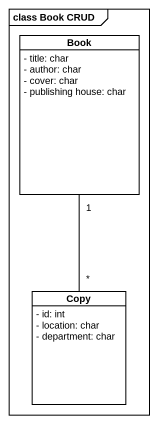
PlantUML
@startuml
mainframe class Book CRUD
hide circle
hide empty members
skinparam classAttributeIconSize 0
class Book {
  - title: char
  - author: char
  - cover: char
  - publishing house: char
}
class Copy {
  - id: int
  - location: char
  - department: char
}
Copy "*" -up- "1" Book
@enduml
